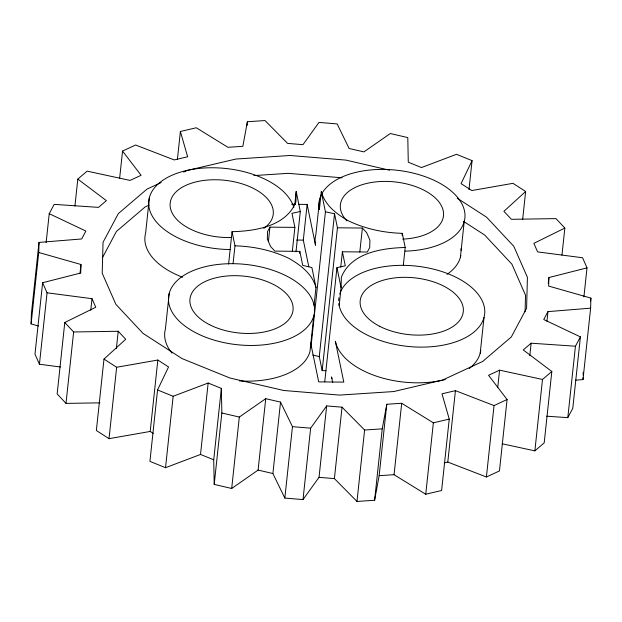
<?xml version="1.0" encoding="UTF-8"?>
<svg xmlns="http://www.w3.org/2000/svg" width="622" height="622" viewBox="0 0 622 622"><rect width="100%" height="100%" fill="white"/><g stroke="black" fill="none" stroke-linecap="round" stroke-linejoin="round"><path stroke-width="0.93" d="M38.447 325.99L31.1 323.899L31.372 313.838L39.007 242.417L81.669 238.957L85.875 231.065L49.224 213.688L54.192 204.358L98.494 207.375L106.378 200.634L77.812 179.097L87.134 171.136L130.052 180.419L141.093 175.295L122.55 151.06L135.596 145.012L174.207 159.932L187.642 156.775L180.388 131.491L196.264 127.759L227.94 147.305L242.852 146.325L247.393 121.725L265.019 120.567L287.597 143.394L302.976 144.669L318.993 122.417L337.163 123.918L349.105 148.479L363.901 151.908L390.305 133.528L407.791 137.586L408.281 162.202L421.483 167.559L456.478 154.303L472.075 160.639L468.98 189.586M31.1 323.899L38.735 252.478L39.007 242.417M38.735 252.478L80.977 264.505L80.743 273.019L42.623 282.715L34.987 354.136L39.427 364.243L60.466 366.98M295.994 251.809L300.309 211.496L296.181 191.498L295.893 202.057C285.972 226.462 255.191 231.096 232.053 231.687L228.601 264.016M339.177 305.519L341.089 287.667L341.377 277.109C351.29 252.711 382.071 248.069 405.21 247.486L402.294 233.336C383.72 232.807 365.301 228.912 348.507 220.864C336.72 214.24 325.088 205.369 321.286 191.747L319.381 209.598A73.342 40.376 6.1 0 1 381.931 169.409A73.342 40.376 6.1 0 1 464.074 209.233A73.342 40.376 6.1 0 1 405.093 251.148M525.069 311.754L525.52 295.209L511.875 264.132L484.67 235.03L463.476 221.339M472.075 160.639L461.081 183.63L471.795 190.55L512.987 183.327L525.644 191.498L503.921 211.309L511.408 219.317L555.998 218.61L564.846 228.072L533.87 243.35L537.626 251.902L582.573 257.757L587.012 267.864L548.892 277.56L548.658 286.081L590.9 298.101L590.628 308.162L582.993 379.583L575.404 380.197M582.993 379.583L583.039 377.748M583.117 375.012L583.195 372.267M46.129 242.642L49.224 213.688M39.427 364.243L47.062 292.822L42.623 282.715M74.92 206.123L77.812 179.097M47.062 292.822L92.009 298.684L95.765 307.237L64.781 322.507L57.154 393.928L66.002 403.39L99.932 402.846M66.002 403.39L73.629 331.977L64.781 322.507M80.044 273.19L80.977 264.505M90.773 310.261L92.009 298.684M119.657 178.086L122.55 151.06M73.629 331.977L118.227 331.262L125.714 339.27L103.983 359.081L96.356 430.502L109.013 438.673L150.205 431.45L153.269 433.425M116.368 348.639L118.227 331.262M109.013 438.673L116.641 367.26L103.983 359.081M149.435 197.384L145.618 233.095A73.342 40.376 6.1 0 0 182.604 277.233M177.402 159.481L180.388 131.491M150.205 431.45L157.84 360.029L116.641 367.26M157.84 360.029L168.546 366.949L157.553 389.947L149.925 461.361L165.522 467.697L200.517 454.441L213.719 459.798L214.209 484.414L231.695 488.472L258.099 470.092L272.895 473.521L284.837 498.082L303.007 499.583L319.024 477.331L326.659 405.917L342.038 407.185L364.609 430.012L382.235 428.861L386.775 404.261L401.695 403.281L433.363 422.82L449.239 419.088L441.993 393.812L455.428 390.655L494.039 405.575L507.086 399.518L488.542 375.284L499.583 370.16L542.501 379.451L551.823 371.482L523.25 349.945L531.141 343.204L575.443 346.221L580.412 336.891L543.752 319.521L547.959 311.622L590.628 308.162M169.231 293.312L165.413 329.022A73.342 40.376 6.1 0 0 171.975 353.109M165.522 467.697L173.157 396.276L208.152 383.028L221.354 388.385L221.844 413L214.209 484.414M200.517 454.441L208.152 383.028M246.981 125.582L247.393 121.725M233.063 263.689L234.976 245.83L232.053 231.687M213.719 459.798L221.354 388.385M231.695 488.472L239.322 417.051L265.734 398.679L280.53 402.107L292.464 426.669L284.837 498.082M268.401 241.546L269.94 227.147L294.875 227.388L292.317 251.381M258.099 470.092L265.734 398.679M294.774 204.654L296.181 191.498M272.895 473.521L280.53 402.107M299.625 253.286L299.827 251.366L274.885 251.125L270.64 246.584L267.351 239.089L267.553 231.625L269.94 227.147M308.807 266.752L303.311 240.123L307.128 204.42L298.436 204.335M319.669 199.04L315.852 234.751A73.342 40.376 6.1 0 0 315.564 245.309L307.128 204.42M314.071 305.278L315.976 287.426L311.871 267.546L302.727 265.423L299.827 251.366M313.776 315.836A73.342 40.376 6.1 0 1 196.163 332.988A73.342 40.376 6.1 0 1 214.574 264.894A73.342 40.376 6.1 0 1 313.776 315.836L309.966 351.547A73.342 40.376 6.1 0 1 239.47 380.936M311.086 346.019L325.423 211.791L321.286 191.747M303.007 499.583L310.642 428.169L326.659 405.917M326.014 370.665L322.173 370.634L319.273 356.577L334.535 213.75L325.423 211.791M322.173 370.634L337.435 227.8L334.535 213.75M324.746 381.76L336.945 267.615L345.288 265.835L342.388 251.778L367.33 252.027L369.709 247.54L369.919 240.084L366.622 232.589L362.377 228.041L337.435 227.8M340.747 267.141L342.388 251.778M386.775 404.261L379.148 475.674L374.607 500.275L356.981 501.433L334.403 478.606L342.038 407.185M359.811 252.042L362.377 228.041M356.981 501.433L364.609 430.012M402.092 235.217L402.294 233.336M374.607 500.275L382.235 428.861M403.305 265.337L405.21 247.486M449.239 419.088L441.612 490.509L425.736 494.241L394.06 474.695L401.695 403.281M425.736 494.241L433.363 422.82M460.404 257.275L464.222 221.564M444.209 462.908L447.793 462.068L455.428 390.655M480.2 353.195L484.017 317.492M447.793 462.068L486.404 476.988L494.039 405.575M497.724 387.537L499.583 370.16M522.659 219.488L525.644 191.498M507.086 399.518L499.45 470.94L486.404 476.988M529.804 355.753L531.141 343.204M548.27 283.352L548.892 277.56M546.932 321.271L547.959 311.622M502.211 443.797L534.866 450.864L542.501 379.451M561.961 255.098L564.846 228.072M551.823 371.482L544.188 442.903L534.866 450.864M546.621 416.196L567.808 417.642L575.443 346.221M583.918 296.818L587.012 267.864M580.412 336.891L572.776 408.312L567.808 417.642M590.589 301.001L590.9 298.101M102.428 257.726L116.415 231.462L145.089 206.97L149.187 205.073M161.191 182.534L146.994 189.119L118.328 213.603L103.05 242.292L102.202 273.229L115.847 304.306L143.052 333.408L181.958 358.544L229.922 378.013L283.671 390.476L339.542 395.094L393.726 391.549L442.537 380.073L482.641 361.468L511.307 336.976L526.585 308.294L527.425 277.358L513.788 246.281L486.583 217.179L457.232 198.216M183.645 172.115L187.098 170.506L235.909 159.038L290.093 155.492L345.964 160.103L389.527 170.21M253.815 175.591L288.18 173.344L342.131 177.799M300.309 211.496L291.975 213.33L294.875 227.388M379.148 475.674L394.06 474.695M291.671 204.265L295.536 204.304M296.546 240.061L303.311 240.123M234.976 245.83C253.551 246.366 271.962 250.254 288.756 258.309C300.543 264.925 312.174 273.797 315.976 287.426M292.464 426.669L310.642 428.169M319.024 477.331L334.403 478.606M312.742 355.061L319.273 356.577M221.844 413L239.322 417.051M157.553 389.947L173.157 396.276M336.945 267.615L341.089 287.667M332.723 382.647L331.542 376.94A73.342 40.376 6.1 0 0 331.977 378.712M310.642 342.885L318.689 381.877L343.803 382.118L335.359 341.229A73.342 40.376 6.1 0 0 445.336 379.521M460.824 255.401A73.342 40.376 6.1 0 1 447.047 274.341M461.011 248.644A73.342 40.376 6.1 0 1 461.166 250.588M230.148 249.539A73.342 40.376 6.1 0 1 149.272 208.533A73.342 40.376 6.1 0 1 211.177 167.761A73.342 40.376 6.1 0 1 293.841 207.585M346.843 220.903A51.836 28.534 6.1 0 1 371.427 182.495A51.836 28.534 6.1 0 1 441.13 205.244A51.836 28.534 6.1 0 1 402.659 239.12M480.775 350.373A73.342 40.376 6.1 0 1 469.175 368.566M339.713 294.113A73.342 40.376 6.1 0 1 453.741 276.184A73.342 40.376 6.1 0 1 447.615 344.199A73.342 40.376 6.1 0 1 338.858 303.59M338.687 300.675A73.342 40.376 6.1 0 1 338.897 297.782M310.666 343.888A73.342 40.376 6.1 0 1 310.642 347.768M231.477 237.503A51.836 28.534 6.1 0 1 170.241 202.57A51.836 28.534 6.1 0 1 239.33 183.031A51.836 28.534 6.1 0 1 263.798 228.36M209.458 324.653A51.836 28.534 6.1 0 0 292.581 312.532A51.836 28.534 6.1 0 0 222.474 276.533A51.836 28.534 6.1 0 0 209.458 324.653M379.692 326.309A51.836 28.534 6.1 0 0 462.822 314.188A51.836 28.534 6.1 0 0 392.707 278.182A51.836 28.534 6.1 0 0 379.692 326.309"/></g></svg>
